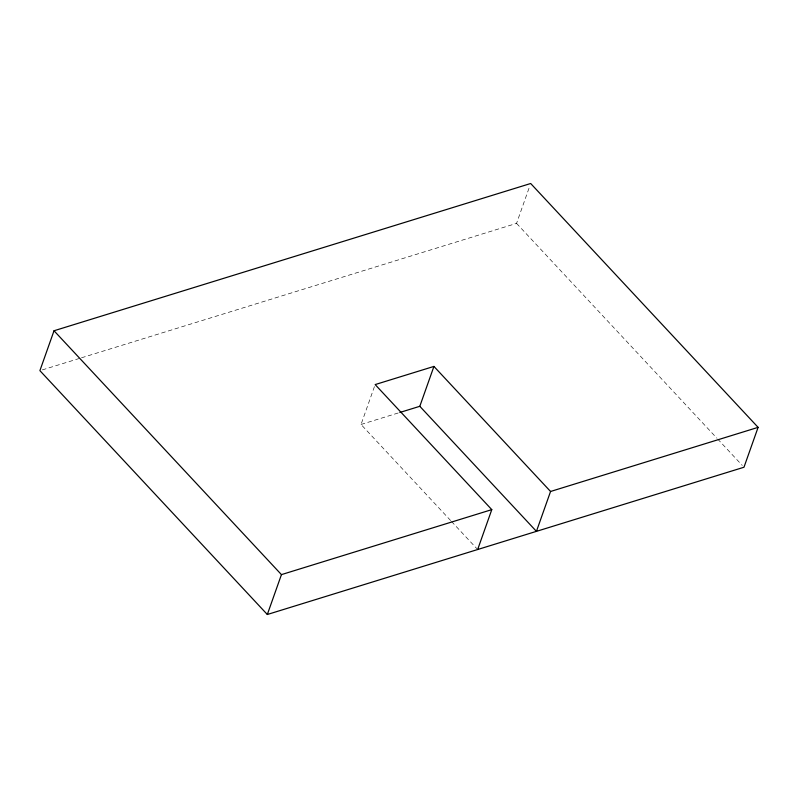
<?xml version="1.0" encoding="UTF-8"?>
<svg xmlns="http://www.w3.org/2000/svg" width="798" height="798" viewBox="0 0 798 798"><rect width="100%" height="100%" fill="white"/><g stroke="black" fill="none" stroke-linecap="round" stroke-linejoin="round"><path stroke-width="0.6" stroke-dasharray="3.99 2.99" d="M450.621 520.515L361.035 424.466L374.741 385.753M81.506 357.793L516.555 223.38L529.842 185.844M42.274 369.913L80.319 358.162M361.035 424.466L398.651 412.845M516.555 223.38L716.823 438.122M717.671 439.03L742.28 465.424M451.459 521.423L476.815 548.615"/><path stroke-width="1.2" d="M54.025 330.761L39.9 370.641L267.32 614.5L743.975 467.239L758.1 427.359L530.68 183.5L54.025 330.761L281.445 574.62L267.32 614.5M419.808 406.302L433.932 366.422L550.56 491.478L536.436 531.358L419.808 406.302L399.828 412.476M477.663 549.513L491.787 509.633L375.16 384.576L433.932 366.422M281.445 574.62L491.787 509.633M550.56 491.478L758.1 427.359"/></g></svg>
